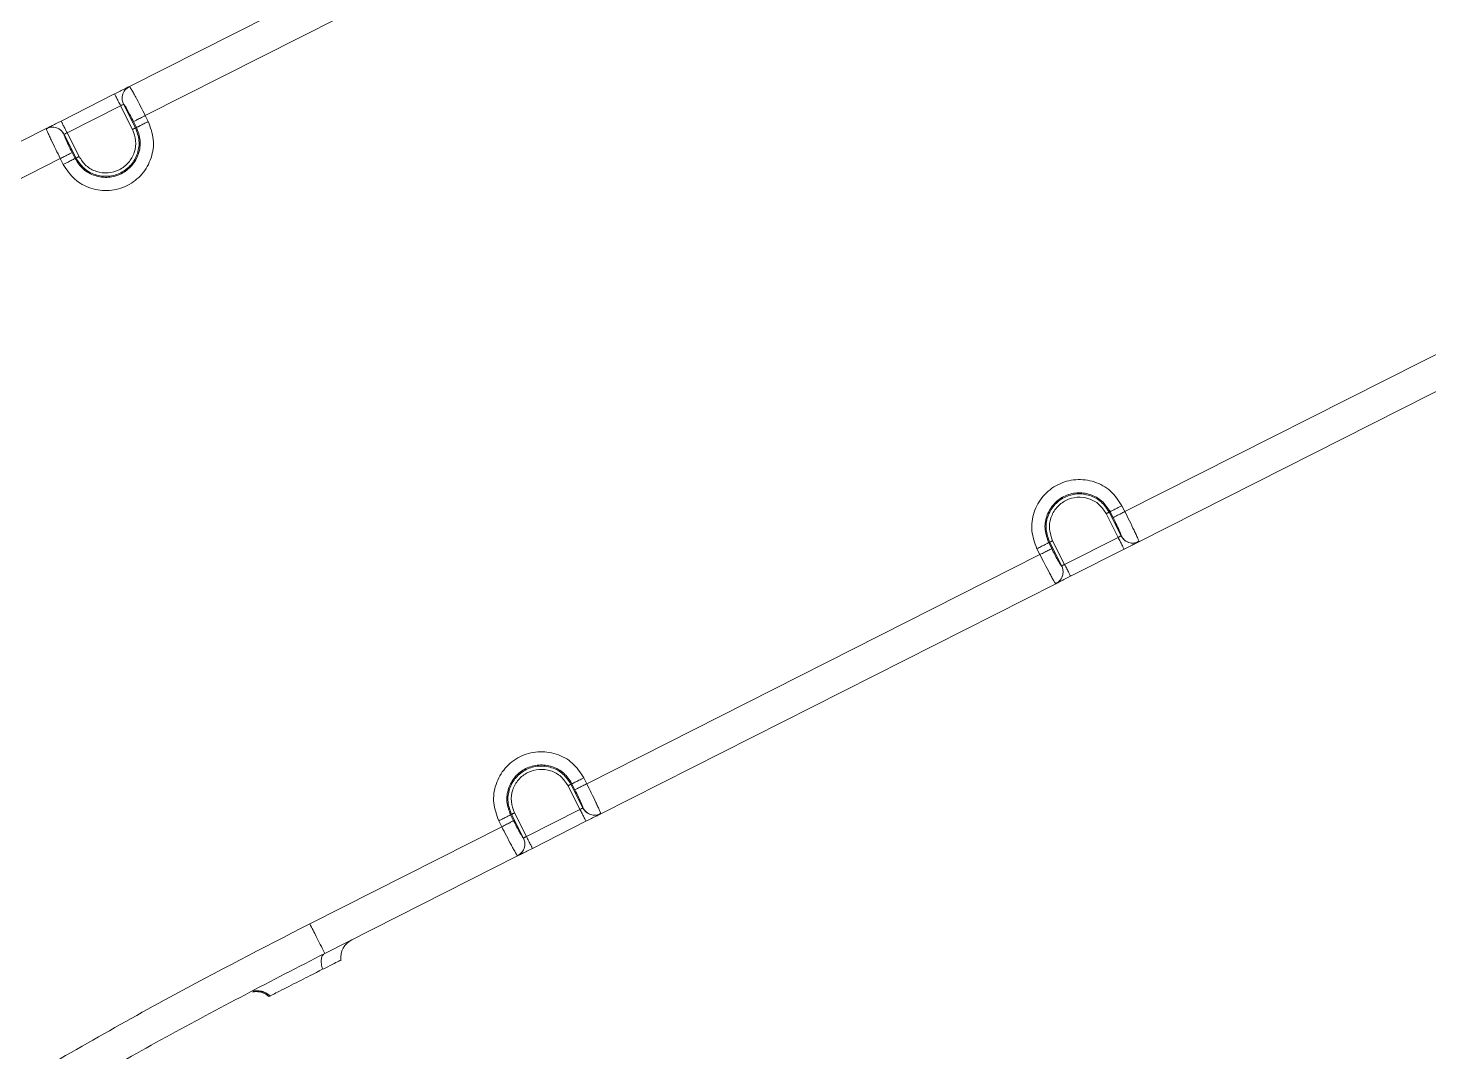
# Model space of a CAD drawing. Header units: millimetres. Extents: x 169 to 14583, y -399 to 10804.
# Drawn here: x 12026.9 to 12238.3, y 2742.8 to 2897.2 of the extents above; entities that cross this region are included whole.
import ezdxf

# ---------------------------------------------------------------- set-up
doc = ezdxf.new("R2010")
doc.units = ezdxf.units.MM
doc.header["$LTSCALE"] = 35

msp = doc.modelspace()

# ---------------------------------------------------------------- linework, layer by layer
at = {"color": 7, "linetype": 'Continuous', "lineweight": 18}
for p, q in [((12109.945, 2922.676), (12042.167, 2888.422)), ((12112.06, 2918.143), (12044.562, 2884.03)), ((12042.271, 2888.367), (12041.864, 2888.234)), ((12042.16, 2888.419), (12042.167, 2888.422)), ((12042.167, 2888.422), (12042.239, 2888.339)), ((12031.854, 2883.21), (12039.932, 2887.293)), ((12032.756, 2881.425), (12040.834, 2885.508)), ((12040.834, 2885.508), (12042.639, 2881.938)), ((12041.286, 2885.736), (12041.28, 2885.733)), ((12041.28, 2885.733), (12043.084, 2882.163)), ((12044.562, 2884.03), (12045.013, 2883.138)), ((12029.62, 2882.081), (12012.09, 2873.222)), ((12029.951, 2882.213), (12029.603, 2881.965)), ((12029.958, 2882.187), (12029.62, 2882.081)), ((12042.78, 2883.13), (12043.231, 2882.237)), ((12043.231, 2882.237), (12043.084, 2882.163)), ((12032.311, 2881.2), (12032.305, 2881.197)), ((12034.115, 2877.63), (12032.311, 2881.2)), ((12034.561, 2877.855), (12032.756, 2881.425)), ((12031.735, 2877.548), (12014.346, 2868.759)), ((12032.186, 2876.655), (12031.735, 2877.548)), ((12033.969, 2877.556), (12033.517, 2878.449)), ((12033.969, 2877.556), (12034.115, 2877.63)), ((12192.401, 2824.292), (12259.898, 2858.404)), ((12194.516, 2819.758), (12262.294, 2854.012)), ((12191.95, 2825.184), (12192.401, 2824.292)), ((12189.575, 2823.984), (12191.379, 2820.414)), ((12190.167, 2824.283), (12190.021, 2824.209)), ((12190.021, 2824.209), (12191.825, 2820.639)), ((12190.167, 2824.283), (12190.618, 2823.391)), ((12191.825, 2820.639), (12191.831, 2820.642)), ((12179.574, 2817.809), (12179.123, 2818.701)), ((12180.905, 2819.602), (12181.052, 2819.676)), ((12181.356, 2818.71), (12180.905, 2819.602)), ((12182.856, 2816.106), (12181.052, 2819.676)), ((12183.301, 2816.332), (12181.497, 2819.902)), ((12191.379, 2820.414), (12183.301, 2816.332)), ((12192.282, 2818.629), (12184.204, 2814.547)), ((12194.178, 2819.653), (12194.516, 2819.758)), ((12194.185, 2819.627), (12194.533, 2819.875)), ((12111.184, 2783.246), (12179.574, 2817.809)), ((12182.85, 2816.103), (12182.856, 2816.106)), ((12113.299, 2778.712), (12181.969, 2813.417)), ((12181.865, 2813.473), (12182.271, 2813.606)), ((12181.969, 2813.417), (12181.897, 2813.501)), ((12181.975, 2813.421), (12181.969, 2813.417)), ((12108.358, 2782.938), (12110.162, 2779.368)), ((12108.95, 2783.237), (12108.804, 2783.163)), ((12108.804, 2783.163), (12110.608, 2779.593)), ((12108.95, 2783.237), (12109.401, 2782.345)), ((12110.733, 2784.138), (12111.184, 2783.246)), ((12099.688, 2778.556), (12099.834, 2778.63)), ((12100.139, 2777.664), (12099.688, 2778.556)), ((12101.639, 2775.06), (12099.834, 2778.63)), ((12102.084, 2775.286), (12100.28, 2778.856)), ((12110.162, 2779.368), (12102.084, 2775.286)), ((12110.608, 2779.593), (12110.614, 2779.596)), ((12112.961, 2778.607), (12113.299, 2778.712)), ((12112.968, 2778.581), (12113.316, 2778.829)), ((12113.299, 2778.712), (12113.293, 2778.709)), ((12069.394, 2762.126), (12098.357, 2776.763)), ((12098.357, 2776.763), (12097.905, 2777.655)), ((12111.064, 2777.583), (12102.986, 2773.501)), ((12101.633, 2775.057), (12101.639, 2775.06)), ((12071.65, 2757.663), (12100.752, 2772.371)), ((12100.648, 2772.427), (12101.054, 2772.56)), ((12100.752, 2772.371), (12100.68, 2772.455)), ((12070.496, 2754.84), (12070.889, 2755.038))]:
    msp.add_line(p, q, dxfattribs=at)
msp.add_arc((12077.066, 2757.04), 3, 116.81143, 187.34021, dxfattribs=at)
for points, knots in [([(12039.932, 2887.293), (12040.214, 2887.435), (12040.776, 2887.719), (12041.478, 2888.074), (12041.876, 2888.275), (12041.986, 2888.331), (12042.004, 2888.34)], [0, 0, 0, 0, 0.3137229, 0.6264558, 0.9393725, 1, 1, 1, 1]), ([(12042.16, 2888.419), (12041.916, 2888.253), (12041.427, 2887.921), (12041.083, 2887.147), (12041.03, 2886.382), (12041.197, 2885.949), (12041.28, 2885.733)], [0, 0, 0, 0, 0.2796188, 0.5592377, 0.7796191, 1, 1, 1, 1]), ([(12042.167, 2888.422), (12041.93, 2888.263), (12041.437, 2887.932), (12041.083, 2887.147), (12041.039, 2886.37), (12041.206, 2885.942), (12041.286, 2885.736)], [0, 0, 0, 0, 0.2702613, 0.5624294, 0.7897364, 1, 1, 1, 1]), ([(12042.239, 2888.339), (12042.247, 2888.33), (12042.282, 2888.294), (12042.46, 2887.993), (12042.748, 2887.485), (12043.196, 2886.661), (12043.813, 2885.498), (12044.326, 2884.493), (12044.562, 2884.03)], [0, 0, 0, 0, 0.0481514, 0.2133096, 0.368834, 0.5147188, 0.7764542, 1, 1, 1, 1]), ([(12041.286, 2885.736), (12041.332, 2885.696), (12041.424, 2885.616), (12041.833, 2884.923), (12042.306, 2884.054), (12042.622, 2883.438), (12042.78, 2883.13)], [0, 0, 0, 0, 0.2796847, 0.5593155, 0.7796621, 1, 1, 1, 1]), ([(12044.562, 2884.03), (12044.309, 2883.902), (12043.803, 2883.647), (12043.227, 2883.355), (12042.869, 2883.175), (12042.809, 2883.145), (12042.78, 2883.13)], [0, 0, 0, 0, 0.2796438, 0.5592878, 0.7796441, 1, 1, 1, 1]), ([(12031.735, 2877.548), (12031.502, 2878.012), (12030.998, 2879.022), (12030.427, 2880.209), (12030.031, 2881.056), (12029.787, 2881.599), (12029.625, 2881.989), (12029.622, 2882.05), (12029.62, 2882.081)], [0, 0, 0, 0, 0.19841, 0.4307232, 0.5602112, 0.6982568, 0.8448549, 1, 1, 1, 1]), ([(12029.626, 2882.084), (12029.676, 2882.109), (12029.775, 2882.159), (12030.303, 2882.426), (12030.893, 2882.724), (12031.431, 2882.996), (12031.713, 2883.139), (12031.854, 2883.21)], [0, 0, 0, 0, 0.2498767, 0.4989648, 0.7481994, 0.8734603, 1, 1, 1, 1]), ([(12032.305, 2881.197), (12032.145, 2881.435), (12031.814, 2881.929), (12031.031, 2882.275), (12030.371, 2882.336), (12030.053, 2882.221), (12029.958, 2882.187)], [0, 0, 0, 0, 0.30487051, 0.63445308, 0.89086864, 1, 1, 1, 1]), ([(12045.013, 2883.138), (12045.341, 2882.25), (12045.996, 2880.473), (12045.593, 2877.589), (12044.193, 2875.092), (12041.926, 2873.316), (12039.151, 2872.544), (12036.31, 2872.897), (12033.748, 2874.283), (12032.707, 2875.864), (12032.186, 2876.655)], [0, 0, 0, 0, 0.1250073, 0.2499983, 0.3749941, 0.4999965, 0.6249979, 0.7499938, 0.8749442, 1, 1, 1, 1]), ([(12043.084, 2882.163), (12043.313, 2881.542), (12043.772, 2880.3), (12043.489, 2878.283), (12042.511, 2876.536), (12040.925, 2875.295), (12038.985, 2874.754), (12036.999, 2875.003), (12035.207, 2875.971), (12034.479, 2877.077), (12034.115, 2877.63)], [0, 0, 0, 0, 0.125, 0.25, 0.3750001, 0.5, 0.6249999, 0.75, 0.875, 1, 1, 1, 1]), ([(12033.517, 2878.449), (12033.321, 2878.843), (12032.929, 2879.632), (12032.522, 2880.531), (12032.303, 2881.079), (12032.304, 2881.158), (12032.305, 2881.197)], [0, 0, 0, 0, 0.2795474, 0.559142, 0.7795499, 1, 1, 1, 1]), ([(12033.517, 2878.449), (12033.473, 2878.426), (12033.384, 2878.381), (12032.906, 2878.139), (12032.332, 2877.849), (12031.934, 2877.648), (12031.735, 2877.548)], [0, 0, 0, 0, 0.2796438, 0.5592878, 0.7796441, 1, 1, 1, 1]), ([(12032.186, 2876.655), (12032.439, 2876.783), (12032.946, 2877.039), (12033.521, 2877.33), (12033.879, 2877.511), (12033.939, 2877.541), (12033.969, 2877.556)], [0, 0, 0, 0, 0.27964384, 0.55928783, 0.77964414, 1, 1, 1, 1]), ([(12034.115, 2877.63), (12034.126, 2877.636), (12034.148, 2877.647), (12034.268, 2877.707), (12034.411, 2877.78), (12034.511, 2877.83), (12034.561, 2877.855)], [0, 0, 0, 0, 0.2796419, 0.5592874, 0.7796438, 1, 1, 1, 1]), ([(12179.123, 2818.701), (12178.795, 2819.59), (12178.14, 2821.366), (12178.543, 2824.251), (12179.943, 2826.748), (12182.21, 2828.524), (12184.985, 2829.296), (12187.825, 2828.942), (12190.388, 2827.556), (12191.429, 2825.975), (12191.95, 2825.184)], [0, 0, 0, 0, 0.1250073, 0.2499983, 0.3749941, 0.4999965, 0.6249979, 0.7499938, 0.8749442, 1, 1, 1, 1]), ([(12181.052, 2819.676), (12180.822, 2820.297), (12180.364, 2821.539), (12180.647, 2823.556), (12181.625, 2825.303), (12183.211, 2826.544), (12185.151, 2827.085), (12187.137, 2826.837), (12188.929, 2825.868), (12189.657, 2824.762), (12190.021, 2824.209)], [0, 0, 0, 0, 0.125, 0.25, 0.3750001, 0.5, 0.6249999, 0.75, 0.875, 1, 1, 1, 1]), ([(12191.95, 2825.184), (12191.697, 2825.056), (12191.19, 2824.8), (12190.614, 2824.509), (12190.257, 2824.329), (12190.197, 2824.298), (12190.167, 2824.283)], [0, 0, 0, 0, 0.2796438, 0.5592878, 0.7796441, 1, 1, 1, 1]), ([(12190.021, 2824.209), (12190.01, 2824.204), (12189.987, 2824.192), (12189.868, 2824.132), (12189.724, 2824.06), (12189.625, 2824.009), (12189.575, 2823.984)], [0, 0, 0, 0, 0.2796419, 0.5592874, 0.7796438, 1, 1, 1, 1]), ([(12190.618, 2823.391), (12190.663, 2823.413), (12190.752, 2823.459), (12191.23, 2823.7), (12191.804, 2823.99), (12192.202, 2824.191), (12192.401, 2824.292)], [0, 0, 0, 0, 0.2796438, 0.5592878, 0.7796441, 1, 1, 1, 1]), ([(12190.618, 2823.391), (12190.814, 2822.996), (12191.206, 2822.208), (12191.613, 2821.309), (12191.833, 2820.76), (12191.832, 2820.682), (12191.831, 2820.642)], [0, 0, 0, 0, 0.2795474, 0.559142, 0.7795499, 1, 1, 1, 1]), ([(12192.401, 2824.292), (12192.633, 2823.827), (12193.138, 2822.818), (12193.709, 2821.63), (12194.105, 2820.784), (12194.349, 2820.241), (12194.511, 2819.85), (12194.514, 2819.789), (12194.516, 2819.758)], [0, 0, 0, 0, 0.19841, 0.4307232, 0.5602112, 0.6982568, 0.8448549, 1, 1, 1, 1]), ([(12191.831, 2820.642), (12191.991, 2820.405), (12192.322, 2819.91), (12193.105, 2819.564), (12193.765, 2819.503), (12194.083, 2819.618), (12194.178, 2819.653)], [0, 0, 0, 0, 0.3048705, 0.6344531, 0.8908686, 1, 1, 1, 1]), ([(12179.574, 2817.809), (12179.827, 2817.937), (12180.333, 2818.193), (12180.909, 2818.484), (12181.267, 2818.665), (12181.326, 2818.695), (12181.356, 2818.71)], [0, 0, 0, 0, 0.2796438, 0.5592878, 0.7796441, 1, 1, 1, 1]), ([(12182.85, 2816.103), (12182.804, 2816.143), (12182.711, 2816.223), (12182.303, 2816.917), (12181.83, 2817.786), (12181.514, 2818.402), (12181.356, 2818.71)], [0, 0, 0, 0, 0.2796847, 0.5593155, 0.7796621, 1, 1, 1, 1]), ([(12192.282, 2818.629), (12192.265, 2818.663), (12192.231, 2818.73), (12191.989, 2819.208), (12191.692, 2819.797), (12191.483, 2820.208), (12191.379, 2820.414)], [0, 0, 0, 0, 0.2796188, 0.5592377, 0.7796191, 1, 1, 1, 1]), ([(12194.51, 2819.755), (12194.46, 2819.73), (12194.361, 2819.68), (12193.832, 2819.413), (12193.243, 2819.115), (12192.705, 2818.843), (12192.423, 2818.701), (12192.282, 2818.629)], [0, 0, 0, 0, 0.2498767, 0.4989648, 0.7481994, 0.8734603, 1, 1, 1, 1]), ([(12181.897, 2813.501), (12181.889, 2813.509), (12181.854, 2813.545), (12181.676, 2813.846), (12181.388, 2814.354), (12180.94, 2815.178), (12180.323, 2816.341), (12179.81, 2817.346), (12179.574, 2817.809)], [0, 0, 0, 0, 0.0481514, 0.2133096, 0.368834, 0.5147188, 0.7764542, 1, 1, 1, 1]), ([(12181.969, 2813.417), (12182.206, 2813.577), (12182.699, 2813.908), (12183.052, 2814.693), (12183.097, 2815.469), (12182.93, 2815.897), (12182.85, 2816.103)], [0, 0, 0, 0, 0.2702613, 0.5624294, 0.7897364, 1, 1, 1, 1]), ([(12181.975, 2813.421), (12182.22, 2813.586), (12182.709, 2813.918), (12183.053, 2814.692), (12183.106, 2815.457), (12182.939, 2815.89), (12182.856, 2816.106)], [0, 0, 0, 0, 0.27961877, 0.5592377, 0.7796191, 1, 1, 1, 1]), ([(12184.204, 2814.547), (12183.922, 2814.404), (12183.36, 2814.12), (12182.658, 2813.765), (12182.26, 2813.564), (12182.15, 2813.509), (12182.132, 2813.499)], [0, 0, 0, 0, 0.3136519, 0.6263139, 0.9391598, 1, 1, 1, 1]), ([(12097.905, 2777.655), (12097.578, 2778.544), (12096.923, 2780.32), (12097.326, 2783.205), (12098.726, 2785.702), (12100.993, 2787.478), (12103.768, 2788.25), (12106.608, 2787.896), (12109.17, 2786.51), (12110.212, 2784.929), (12110.733, 2784.138)], [0, 0, 0, 0, 0.1250073, 0.2499983, 0.3749941, 0.4999965, 0.6249979, 0.7499938, 0.8749442, 1, 1, 1, 1]), ([(12099.834, 2778.63), (12099.605, 2779.251), (12099.147, 2780.493), (12099.429, 2782.51), (12100.408, 2784.257), (12101.994, 2785.498), (12103.934, 2786.039), (12105.92, 2785.791), (12107.712, 2784.822), (12108.44, 2783.716), (12108.804, 2783.163)], [0, 0, 0, 0, 0.125, 0.25, 0.3750001, 0.5, 0.6249999, 0.75, 0.875, 1, 1, 1, 1]), ([(12108.804, 2783.163), (12108.793, 2783.158), (12108.77, 2783.146), (12108.651, 2783.086), (12108.507, 2783.013), (12108.408, 2782.963), (12108.358, 2782.938)], [0, 0, 0, 0, 0.2796419, 0.5592874, 0.7796438, 1, 1, 1, 1]), ([(12110.733, 2784.138), (12110.48, 2784.01), (12109.973, 2783.754), (12109.397, 2783.463), (12109.04, 2783.282), (12108.98, 2783.252), (12108.95, 2783.237)], [0, 0, 0, 0, 0.2796438, 0.5592878, 0.7796441, 1, 1, 1, 1]), ([(12109.401, 2782.345), (12109.446, 2782.367), (12109.535, 2782.412), (12110.013, 2782.654), (12110.587, 2782.944), (12110.985, 2783.145), (12111.184, 2783.246)], [0, 0, 0, 0, 0.27964384, 0.55928783, 0.77964414, 1, 1, 1, 1]), ([(12111.184, 2783.246), (12111.416, 2782.781), (12111.921, 2781.772), (12112.492, 2780.584), (12112.888, 2779.738), (12113.132, 2779.195), (12113.294, 2778.804), (12113.297, 2778.743), (12113.299, 2778.712)], [0, 0, 0, 0, 0.19841, 0.4307232, 0.5602112, 0.6982568, 0.8448549, 1, 1, 1, 1]), ([(12109.401, 2782.345), (12109.597, 2781.95), (12109.989, 2781.162), (12110.396, 2780.263), (12110.615, 2779.714), (12110.615, 2779.636), (12110.614, 2779.596)], [0, 0, 0, 0, 0.2795474, 0.559142, 0.7795499, 1, 1, 1, 1]), ([(12111.064, 2777.583), (12111.047, 2777.617), (12111.013, 2777.684), (12110.772, 2778.162), (12110.474, 2778.751), (12110.266, 2779.162), (12110.162, 2779.368)], [0, 0, 0, 0, 0.2796188, 0.5592377, 0.7796191, 1, 1, 1, 1]), ([(12110.614, 2779.596), (12110.773, 2779.359), (12111.105, 2778.864), (12111.888, 2778.518), (12112.548, 2778.457), (12112.866, 2778.572), (12112.961, 2778.607)], [0, 0, 0, 0, 0.3048705, 0.6344531, 0.8908686, 1, 1, 1, 1]), ([(12113.293, 2778.709), (12113.243, 2778.684), (12113.144, 2778.634), (12112.615, 2778.367), (12112.026, 2778.069), (12111.488, 2777.797), (12111.206, 2777.655), (12111.064, 2777.583)], [0, 0, 0, 0, 0.2498767, 0.4989648, 0.7481994, 0.8734603, 1, 1, 1, 1]), ([(12098.357, 2776.763), (12098.61, 2776.891), (12099.116, 2777.147), (12099.692, 2777.438), (12100.05, 2777.619), (12100.109, 2777.649), (12100.139, 2777.664)], [0, 0, 0, 0, 0.2796438, 0.5592878, 0.7796441, 1, 1, 1, 1]), ([(12100.68, 2772.455), (12100.672, 2772.463), (12100.637, 2772.499), (12100.459, 2772.8), (12100.171, 2773.308), (12099.723, 2774.132), (12099.106, 2775.295), (12098.593, 2776.3), (12098.357, 2776.763)], [0, 0, 0, 0, 0.0481514, 0.2133096, 0.368834, 0.5147188, 0.7764542, 1, 1, 1, 1]), ([(12101.633, 2775.057), (12101.586, 2775.097), (12101.494, 2775.177), (12101.086, 2775.871), (12100.612, 2776.739), (12100.297, 2777.356), (12100.139, 2777.664)], [0, 0, 0, 0, 0.2796847, 0.5593155, 0.7796621, 1, 1, 1, 1]), ([(12100.752, 2772.371), (12100.989, 2772.531), (12101.481, 2772.862), (12101.835, 2773.647), (12101.88, 2774.423), (12101.713, 2774.851), (12101.633, 2775.057)], [0, 0, 0, 0, 0.2702613, 0.5624294, 0.7897364, 1, 1, 1, 1]), ([(12100.758, 2772.374), (12101.003, 2772.54), (12101.492, 2772.872), (12101.836, 2773.646), (12101.889, 2774.411), (12101.722, 2774.844), (12101.639, 2775.06)], [0, 0, 0, 0, 0.2796188, 0.5592377, 0.7796191, 1, 1, 1, 1]), ([(12102.986, 2773.501), (12102.705, 2773.358), (12102.143, 2773.074), (12101.441, 2772.719), (12101.043, 2772.518), (12100.932, 2772.463), (12100.914, 2772.453)], [0, 0, 0, 0, 0.3136519, 0.6263139, 0.9391598, 1, 1, 1, 1]), ([(12021.865, 2736.06), (12030.619, 2741.141), (12046.252, 2750.214), (12062.323, 2758.486), (12069.394, 2762.126)], [0, 0, 0, 0, 0.5599832, 1, 1, 1, 1]), ([(12069.394, 2762.126), (12069.725, 2761.471), (12070.387, 2760.161), (12071.128, 2758.695), (12071.571, 2757.819), (12071.623, 2757.715), (12071.65, 2757.663)], [0, 0, 0, 0, 0.279619, 0.559238, 0.779619, 1, 1, 1, 1]), ([(12071.481, 2757.513), (12071.438, 2757.479), (12071.257, 2757.337), (12071.119, 2756.848), (12071.104, 2756.093), (12071.245, 2755.534), (12071.316, 2755.254)], [0, 0, 0, 0, 0.1003341, 0.4300144, 0.7150072, 1, 1, 1, 1]), ([(12063.403, 2751.255), (12063.486, 2751.297), (12063.713, 2751.411), (12064.512, 2751.815), (12065.773, 2752.452), (12067.269, 2753.208), (12068.724, 2753.944), (12070.11, 2754.644), (12070.922, 2755.055), (12071.316, 2755.254)], [0, 0, 0, 0, 0.0905954, 0.2470675, 0.4288439, 0.5829488, 0.7294846, 0.8683801, 1, 1, 1, 1]), ([(12071.316, 2755.254), (12071.843, 2755.52), (12072.895, 2756.052), (12073.798, 2756.508), (12074.196, 2756.71), (12074.086, 2756.654), (12074.084, 2756.653)], [0, 0, 0, 0, 0.33099863, 0.66199727, 0.9929959, 1, 1, 1, 1]), ([(12060.755, 2751.874), (12061.104, 2751.892), (12061.725, 2751.925), (12062.574, 2751.632), (12062.998, 2751.312), (12063.206, 2751.155)], [0, 0, 0, 0, 0.3951014, 0.7042793, 1, 1, 1, 1]), ([(12060.76, 2751.871), (12061.108, 2751.889), (12061.727, 2751.921), (12062.574, 2751.63), (12062.998, 2751.311), (12063.205, 2751.155)], [0, 0, 0, 0, 0.3949254, 0.7041751, 1, 1, 1, 1]), ([(12060.856, 2751.964), (12061.087, 2751.989), (12061.552, 2752.04), (12062.247, 2751.899), (12062.889, 2751.62), (12063.242, 2751.324), (12063.414, 2751.179)], [0, 0, 0, 0, 0.2534097, 0.5092467, 0.7602665, 1, 1, 1, 1]), ([(12060.893, 2751.979), (12061.123, 2752.005), (12061.586, 2752.055), (12062.278, 2751.912), (12062.918, 2751.633), (12063.27, 2751.336), (12063.442, 2751.191)], [0, 0, 0, 0, 0.2534103, 0.5092472, 0.7602668, 1, 1, 1, 1])]:
    msp.add_open_spline(points, degree=3, knots=knots, dxfattribs=at)
for points in [[(12039.932, 2887.293), (12039.946, 2887.266), (12039.973, 2887.212), (12040.182, 2886.799), (12040.48, 2886.209), (12040.716, 2885.742), (12040.834, 2885.508)], [(12040.834, 2885.508), (12040.891, 2885.536), (12041.004, 2885.593), (12041.148, 2885.666), (12041.252, 2885.719), (12041.271, 2885.728), (12041.28, 2885.733)], [(12029.626, 2882.084), (12029.873, 2882.175), (12030.368, 2882.358), (12031.165, 2882.243), (12031.876, 2881.861), (12032.166, 2881.42), (12032.311, 2881.2)], [(12032.756, 2881.425), (12032.638, 2881.659), (12032.402, 2882.127), (12032.104, 2882.717), (12031.895, 2883.13), (12031.868, 2883.183), (12031.854, 2883.21)], [(12043.231, 2882.237), (12043.467, 2881.596), (12043.941, 2880.313), (12043.649, 2878.23), (12042.639, 2876.427), (12041.001, 2875.145), (12038.998, 2874.587), (12036.946, 2874.843), (12035.096, 2875.843), (12034.344, 2876.985), (12033.969, 2877.556)], [(12042.639, 2881.938), (12042.843, 2881.378), (12043.25, 2880.26), (12043.007, 2878.442), (12042.116, 2876.876), (12040.696, 2875.749), (12038.946, 2875.274), (12037.157, 2875.485), (12035.549, 2876.367), (12034.89, 2877.359), (12034.561, 2877.855)], [(12043.084, 2882.163), (12043.075, 2882.158), (12043.057, 2882.149), (12042.952, 2882.096), (12042.808, 2882.023), (12042.695, 2881.966), (12042.639, 2881.938)], [(12045.013, 2883.138), (12044.787, 2883.024), (12044.335, 2882.795), (12043.758, 2882.503), (12043.341, 2882.293), (12043.268, 2882.256), (12043.231, 2882.237)], [(12032.311, 2881.2), (12032.32, 2881.205), (12032.338, 2881.214), (12032.443, 2881.267), (12032.587, 2881.34), (12032.7, 2881.397), (12032.756, 2881.425)], [(12180.905, 2819.602), (12180.668, 2820.244), (12180.195, 2821.526), (12180.487, 2823.609), (12181.497, 2825.413), (12183.135, 2826.695), (12185.138, 2827.253), (12187.189, 2826.996), (12189.039, 2825.996), (12189.791, 2824.854), (12190.167, 2824.283)], [(12181.497, 2819.902), (12181.293, 2820.461), (12180.885, 2821.58), (12181.129, 2823.397), (12182.02, 2824.964), (12183.44, 2826.091), (12185.19, 2826.566), (12186.979, 2826.354), (12188.587, 2825.472), (12189.246, 2824.48), (12189.575, 2823.984)], [(12191.825, 2820.639), (12191.816, 2820.635), (12191.797, 2820.625), (12191.693, 2820.573), (12191.549, 2820.5), (12191.436, 2820.443), (12191.379, 2820.414)], [(12194.51, 2819.755), (12194.263, 2819.664), (12193.768, 2819.482), (12192.971, 2819.597), (12192.26, 2819.978), (12191.97, 2820.419), (12191.825, 2820.639)], [(12179.123, 2818.701), (12179.349, 2818.816), (12179.801, 2819.044), (12180.378, 2819.336), (12180.795, 2819.547), (12180.868, 2819.584), (12180.905, 2819.602)], [(12181.052, 2819.676), (12181.061, 2819.681), (12181.079, 2819.69), (12181.183, 2819.743), (12181.328, 2819.816), (12181.441, 2819.873), (12181.497, 2819.902)], [(12183.301, 2816.332), (12183.245, 2816.303), (12183.132, 2816.246), (12182.988, 2816.173), (12182.883, 2816.12), (12182.865, 2816.111), (12182.856, 2816.106)], [(12184.204, 2814.547), (12184.19, 2814.573), (12184.163, 2814.627), (12183.954, 2815.04), (12183.656, 2815.63), (12183.42, 2816.098), (12183.301, 2816.332)], [(12099.688, 2778.556), (12099.451, 2779.198), (12098.978, 2780.48), (12099.27, 2782.563), (12100.28, 2784.367), (12101.918, 2785.648), (12103.921, 2786.207), (12105.972, 2785.95), (12107.822, 2784.95), (12108.574, 2783.808), (12108.95, 2783.237)], [(12100.28, 2778.856), (12100.076, 2779.415), (12099.668, 2780.534), (12099.912, 2782.351), (12100.803, 2783.918), (12102.223, 2785.044), (12103.973, 2785.52), (12105.762, 2785.308), (12107.37, 2784.426), (12108.029, 2783.434), (12108.358, 2782.938)], [(12097.905, 2777.655), (12098.132, 2777.77), (12098.584, 2777.998), (12099.161, 2778.29), (12099.578, 2778.5), (12099.651, 2778.538), (12099.688, 2778.556)], [(12099.834, 2778.63), (12099.844, 2778.635), (12099.862, 2778.644), (12099.966, 2778.697), (12100.111, 2778.77), (12100.224, 2778.827), (12100.28, 2778.856)], [(12110.608, 2779.593), (12110.599, 2779.589), (12110.58, 2779.579), (12110.476, 2779.527), (12110.332, 2779.454), (12110.219, 2779.397), (12110.162, 2779.368)], [(12113.293, 2778.709), (12113.045, 2778.618), (12112.551, 2778.436), (12111.753, 2778.551), (12111.043, 2778.932), (12110.753, 2779.373), (12110.608, 2779.593)], [(12102.084, 2775.286), (12102.028, 2775.257), (12101.915, 2775.2), (12101.77, 2775.127), (12101.666, 2775.074), (12101.648, 2775.065), (12101.639, 2775.06)], [(12102.986, 2773.501), (12102.973, 2773.527), (12102.946, 2773.581), (12102.737, 2773.994), (12102.439, 2774.584), (12102.203, 2775.052), (12102.084, 2775.286)], [(12024.107, 2731.576), (12031.92, 2736.126), (12047.546, 2745.224), (12063.615, 2753.517), (12071.65, 2757.663)]]:
    msp.add_open_spline(points, degree=3, dxfattribs=at)

doc.saveas('drawing.dxf')
